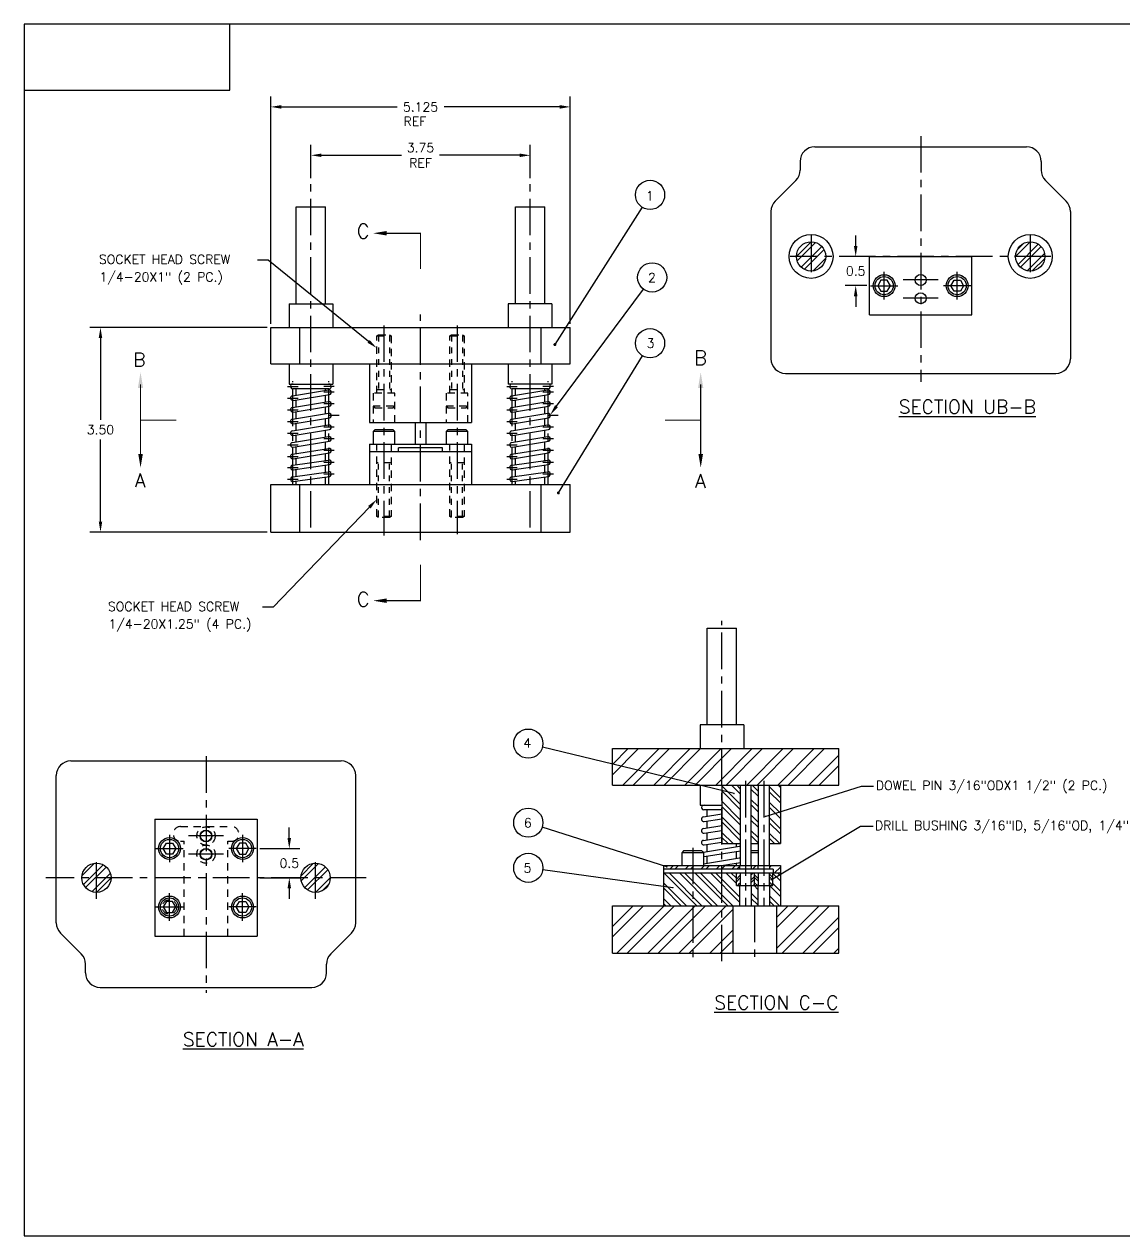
# Model space of a CAD drawing. Extents: x 0 to 31.6, y 0 to 20.7.
# Drawn here: x 0 to 18.82, y 0 to 20.73 of the extents above; entities that cross this region are included whole.
import ezdxf
from ezdxf.enums import TextEntityAlignment as Align

# ---------------------------------------------------------------- set-up
doc = ezdxf.new("R2010")
doc.units = 0
doc.header["$LTSCALE"] = 0.5
doc.header["$MEASUREMENT"] = 0
for name, pattern in [('AMTHD', [0.125, 0.0625, -0.0625]), ('CENTER', [2, 1.25, -0.25, 0.25, -0.25]), ('HIDDEN', [0.375, 0.25, -0.125])]:
    doc.linetypes.add(name, pattern=pattern)
doc.layers.get('0').update_dxf_attribs({"linetype": 'CONTINUOUS'})
doc.layers.get('DEFPOINTS').update_dxf_attribs({"linetype": 'CONTINUOUS'})
for name, color, linetype in [('BLOCK', 7, 'CONTINUOUS'), ('CL', 1, 'CENTER'), ('D', 3, 'CONTINUOUS'), ('DIM', 6, 'CONTINUOUS'), ('HI', 2, 'HIDDEN'), ('OL', 7, 'CONTINUOUS'), ('TX', 2, 'CONTINUOUS')]:
    doc.layers.add(name, color=color, linetype=linetype)
doc.styles.add('ROMANS', font='romans', dxfattribs={"height": 0.156})
doc.styles.get("Standard").update_dxf_attribs({"font": 'SIMPLEX.SHX', "height": 0.156})
doc.styles.add('TITLE', font='SIMPLEX.SHX', dxfattribs={"height": 0.1875})
doc.dimstyles.get("Standard").update_dxf_attribs({"dimtxt": 0.18, "dimasz": 0.18, "dimexe": 0.18, "dimexo": 0.0625, "dimgap": 0.09, "dimtad": 0, "dimtih": 1, "dimtoh": 1, "dimdec": 4, "dimzin": 0, "dimdsep": 46, "dimtxsty": 'Standard', "dimcen": 0.09, "dimadec": 0, "dimazin": 0, "dimtfac": 1, "dimtdec": 4, "dimtofl": 0, "dimtmove": 0, "dimatfit": 3, "dimfxl": 1, "dimtolj": 1, "dimtzin": 0, "dimarcsym": 0})

# ---------------------------------------------------------------- blocks, each defined once
blk = doc.blocks.new('SEC')
at = {"layer": 'OL', "const_width": 0.02}
blk.add_lwpolyline([(0, 0.733), (0, 0), (-0.614, 0)], dxfattribs=at)
at = {"layer": 'OL'}
blk.add_solid([(-0.039, 0.577), (0.039, 0.577), (0, 0.811)], dxfattribs=at)
blk = doc.blocks.new('VIEW')
at = {"layer": 'OL', "const_width": 0.0187}
blk.add_lwpolyline([(1.08, 0.674), (1.08, 0.061)], dxfattribs=at)
at = {"layer": 'OL'}
blk.add_solid([(1.125, 0.122), (1.035, 0.122), (1.08, -0.148)], dxfattribs=at)
blk = doc.blocks.new('*X2')
at = {"color": 0}
for p, q in [((7.018, 7.018), (7.231, 7.231)), ((7.021, 6.933), (7.317, 7.229)), ((7.081, 6.816), (7.434, 7.169)), ((7.128, 6.775), (7.475, 7.121)), ((7.264, 6.734), (7.516, 6.985)), ((7.38, 6.762), (7.488, 6.869))]:
    blk.add_line(p, q, dxfattribs=at)
blk = doc.blocks.new('*X1')
at = {"color": 0}
for p, q in [((3.393, 7.017), (3.608, 7.232)), ((3.42, 6.867), (3.758, 7.205)), ((3.456, 6.815), (3.809, 7.168)), ((3.564, 6.746), (3.879, 7.061)), ((3.64, 6.734), (3.891, 6.984))]:
    blk.add_line(p, q, dxfattribs=at)
blk = doc.blocks.new('*D22')
at = {"color": 0, "linetype": 'ByBlock', "transparency": 16777216}
for p, q in [((4.219, 15.602), (4.219, 19.492)), ((9.344, 15.602), (9.344, 19.492)), ((4.399, 19.312), (6.38, 19.312)), ((9.164, 19.312), (7.184, 19.312))]:
    blk.add_line(p, q, dxfattribs=at)
for points in [[(4.399, 19.342), (4.399, 19.282), (4.219, 19.312)], [(9.164, 19.342), (9.164, 19.282), (9.344, 19.312)]]:
    blk.add_solid(points, dxfattribs=at)
at = {"layer": 'DEFPOINTS', "color": 0, "linetype": 'ByBlock', "transparency": 16777216}
for p in [(4.219, 19.312), (4.219, 15.539), (9.344, 15.539)]:
    blk.add_point(p, dxfattribs=at)
at = {"color": 0, "linetype": 'ByBlock', "transparency": 16777216, "style": 'ROMANS'}
blk.add_text('5.125', height=0.156, dxfattribs=at).set_placement((6.782, 19.312), align=Align.MIDDLE_CENTER)
blk = doc.blocks.new('*X4')
at = {"color": 0}
for p, q in [((21.638, 7.85), (21.996, 8.208)), ((21.638, 7.673), (22.173, 8.208)), ((21.638, 8.203), (21.643, 8.208)), ((21.714, 7.395), (22.526, 8.208)), ((21.891, 7.395), (22.703, 8.208)), ((22.244, 7.395), (23.057, 8.208)), ((22.421, 7.395), (23.234, 8.208)), ((22.775, 7.395), (23.587, 8.208)), ((22.951, 7.395), (23.697, 8.141)), ((23.305, 7.395), (23.697, 7.787)), ((23.482, 7.395), (23.697, 7.611))]:
    blk.add_line(p, q, dxfattribs=at)
blk = doc.blocks.new('*X5')
at = {"color": 0}
for p, q in [((24.447, 7.477), (25.178, 8.208)), ((24.447, 8.007), (24.648, 8.208)), ((24.447, 7.83), (24.825, 8.208)), ((24.542, 7.395), (25.355, 8.208)), ((24.896, 7.395), (25.513, 8.012)), ((25.073, 7.395), (25.513, 7.836)), ((25.426, 7.395), (25.513, 7.482))]:
    blk.add_line(p, q, dxfattribs=at)
blk = doc.blocks.new('*X6')
at = {"color": 0}
for p, q in [((21.638, 12.623), (21.911, 12.895)), ((21.638, 12.446), (22.087, 12.895)), ((21.816, 12.27), (22.441, 12.895)), ((21.993, 12.27), (22.618, 12.895)), ((22.346, 12.27), (22.971, 12.895)), ((22.523, 12.27), (23.148, 12.895)), ((22.877, 12.27), (23.502, 12.895)), ((23.053, 12.27), (23.678, 12.895)), ((23.407, 12.27), (24.032, 12.895)), ((23.584, 12.27), (24.209, 12.895)), ((23.937, 12.27), (24.562, 12.895)), ((24.114, 12.27), (24.739, 12.895)), ((24.468, 12.27), (25.093, 12.895)), ((24.644, 12.27), (25.269, 12.895)), ((24.998, 12.27), (25.513, 12.785)), ((25.175, 12.27), (25.513, 12.608))]:
    blk.add_line(p, q, dxfattribs=at)
blk = doc.blocks.new('*X7')
at = {"color": 0}
for p, q in [((26.322, 11.95), (26.013, 12.259)), ((26.322, 12.126), (26.179, 12.27)), ((26.322, 12.215), (26.267, 12.27)), ((26.322, 11.861), (26.013, 12.171)), ((26.322, 11.684), (26.013, 11.994)), ((26.322, 11.596), (26.013, 11.905)), ((26.322, 11.419), (26.013, 11.729)), ((26.322, 11.331), (26.013, 11.64)), ((26.207, 11.27), (26.013, 11.463)), ((26.118, 11.27), (26.013, 11.375))]:
    blk.add_line(p, q, dxfattribs=at)
blk = doc.blocks.new('*X8')
at = {"color": 0}
for p, q in [((26.634, 12.168), (26.532, 12.27)), ((26.634, 12.08), (26.51, 12.204)), ((26.634, 11.903), (26.51, 12.027)), ((26.634, 11.814), (26.51, 11.939)), ((26.634, 11.638), (26.51, 11.762)), ((26.634, 11.549), (26.51, 11.674)), ((26.634, 11.372), (26.51, 11.497)), ((26.634, 11.284), (26.51, 11.409))]:
    blk.add_line(p, q, dxfattribs=at)
blk = doc.blocks.new('*X9')
at = {"color": 0}
for p, q in [((27.013, 12.054), (26.822, 12.246)), ((27.013, 12.231), (26.974, 12.27)), ((27.013, 11.966), (26.822, 12.157)), ((27.013, 11.789), (26.822, 11.981)), ((27.013, 11.701), (26.822, 11.892)), ((27.013, 11.524), (26.822, 11.715)), ((27.013, 11.436), (26.822, 11.627)), ((27.002, 11.27), (26.822, 11.45)), ((26.914, 11.27), (26.822, 11.362))]:
    blk.add_line(p, q, dxfattribs=at)
blk = doc.blocks.new('*X10')
at = {"color": 0}
for p, q in [((22.621, 8.833), (22.684, 8.895)), ((22.71, 8.833), (22.772, 8.895)), ((22.886, 8.833), (22.949, 8.895)), ((22.975, 8.833), (23.037, 8.895)), ((23.151, 8.833), (23.214, 8.895)), ((23.24, 8.833), (23.302, 8.895)), ((23.417, 8.833), (23.479, 8.895)), ((23.505, 8.833), (23.568, 8.895)), ((23.682, 8.833), (23.744, 8.895)), ((23.77, 8.833), (23.816, 8.879))]:
    blk.add_line(p, q, dxfattribs=at)
blk = doc.blocks.new('*X11')
at = {"color": 0}
blk.add_line((24.035, 8.833), (24.098, 8.895), dxfattribs=at)
blk = doc.blocks.new('*X12')
at = {"color": 0}
for p, q in [((24.328, 8.86), (24.363, 8.895)), ((24.415, 8.77), (24.513, 8.868)), ((24.503, 8.77), (24.513, 8.78))]:
    blk.add_line(p, q, dxfattribs=at)
blk = doc.blocks.new('*X13')
at = {"color": 0}
for p, q in [((23.082, 8.208), (22.519, 8.77)), ((23.17, 8.208), (22.608, 8.77)), ((23.347, 8.208), (22.785, 8.77)), ((23.435, 8.208), (22.873, 8.77)), ((23.612, 8.208), (23.05, 8.77)), ((23.701, 8.208), (23.138, 8.77)), ((23.816, 8.269), (23.315, 8.77)), ((23.816, 8.357), (23.403, 8.77)), ((23.76, 8.59), (23.58, 8.77)), ((23.76, 8.678), (23.668, 8.77)), ((22.905, 8.208), (22.513, 8.6)), ((22.817, 8.208), (22.513, 8.511)), ((23.816, 8.534), (23.799, 8.551)), ((22.64, 8.208), (22.513, 8.334)), ((22.552, 8.208), (22.513, 8.246))]:
    blk.add_line(p, q, dxfattribs=at)
blk = doc.blocks.new('*X14')
at = {"color": 0}
for p, q in [((24.128, 8.487), (24.064, 8.551)), ((24.128, 8.31), (24.016, 8.422)), ((24.128, 8.222), (24.016, 8.334))]:
    blk.add_line(p, q, dxfattribs=at)
blk = doc.blocks.new('*X15')
at = {"color": 0}
for p, q in [((24.513, 8.632), (24.384, 8.761)), ((24.513, 8.721), (24.464, 8.77)), ((24.513, 8.367), (24.329, 8.551)), ((24.513, 8.456), (24.384, 8.585)), ((24.496, 8.208), (24.328, 8.375)), ((24.408, 8.208), (24.328, 8.287))]:
    blk.add_line(p, q, dxfattribs=at)
blk = doc.blocks.new('*X16')
at = {"color": 0}
for p, q in [((23.76, 8.999), (23.781, 9.02)), ((23.76, 8.911), (23.822, 8.973)), ((23.76, 8.867), (23.822, 8.929)), ((23.783, 8.801), (23.822, 8.841))]:
    blk.add_line(p, q, dxfattribs=at)
blk = doc.blocks.new('*X17')
at = {"color": 0}
for p, q in [((24.01, 8.984), (24.046, 9.02)), ((24.01, 8.895), (24.072, 8.958)), ((24.01, 8.851), (24.072, 8.914)), ((24.048, 8.801), (24.072, 8.825))]:
    blk.add_line(p, q, dxfattribs=at)
blk = doc.blocks.new('*X18')
at = {"color": 0}
for p, q in [((24.134, 8.923), (24.072, 8.985)), ((24.134, 8.879), (24.072, 8.941)), ((24.134, 9.011), (24.126, 9.02)), ((24.123, 8.801), (24.072, 8.852)), ((24.079, 8.801), (24.072, 8.808))]:
    blk.add_line(p, q, dxfattribs=at)
blk = doc.blocks.new('*X19')
at = {"color": 0}
for p, q in [((24.384, 8.938), (24.322, 9.001)), ((24.384, 8.894), (24.322, 8.956)), ((24.384, 8.806), (24.322, 8.868)), ((24.344, 8.801), (24.322, 8.824))]:
    blk.add_line(p, q, dxfattribs=at)
blk = doc.blocks.new('*D24')
at = {"color": 0, "linetype": 'ByBlock', "transparency": 16777216}
for p, q in [((4.157, 15.539), (1.125, 15.539)), ((1.305, 15.359), (1.305, 13.957)), ((1.305, 12.219), (1.305, 13.621)), ((4.157, 12.039), (1.125, 12.039))]:
    blk.add_line(p, q, dxfattribs=at)
for points in [[(1.275, 15.359), (1.335, 15.359), (1.305, 15.539)], [(1.275, 12.219), (1.335, 12.219), (1.305, 12.039)]]:
    blk.add_solid(points, dxfattribs=at)
at = {"layer": 'DEFPOINTS', "color": 0, "linetype": 'ByBlock', "transparency": 16777216}
for p in [(4.219, 15.539), (1.305, 12.039), (4.219, 12.039)]:
    blk.add_point(p, dxfattribs=at)
at = {"color": 0, "linetype": 'ByBlock', "transparency": 16777216, "insert": (1.305, 13.789), "char_height": 0.156, "attachment_point": 5, "style": 'ROMANS'}
blk.add_mtext('\\A1;3.50', dxfattribs=at)
blk = doc.blocks.new('*D25')
at = {"color": 0, "linetype": 'ByBlock', "transparency": 16777216}
for p, q in [((4.907, 18.093), (4.907, 18.664)), ((8.657, 18.093), (8.657, 18.664)), ((5.087, 18.484), (6.454, 18.484)), ((8.477, 18.484), (7.109, 18.484))]:
    blk.add_line(p, q, dxfattribs=at)
for points in [[(5.087, 18.514), (5.087, 18.454), (4.907, 18.484)], [(8.477, 18.514), (8.477, 18.454), (8.657, 18.484)]]:
    blk.add_solid(points, dxfattribs=at)
at = {"layer": 'DEFPOINTS', "color": 0, "linetype": 'ByBlock', "transparency": 16777216}
for p in [(8.657, 18.484), (4.907, 18.031), (8.657, 18.031)]:
    blk.add_point(p, dxfattribs=at)
at = {"color": 0, "linetype": 'ByBlock', "transparency": 16777216, "insert": (6.782, 18.484), "char_height": 0.156, "attachment_point": 5, "style": 'ROMANS'}
blk.add_mtext('\\A1;3.75\\PREF', dxfattribs=at)
blk = doc.blocks.new('*D26')
at = {"color": 0, "linetype": 'ByBlock', "transparency": 16777216}
for p, q in [((14.229, 16.934), (14.229, 17.114)), ((14.403, 16.754), (14.049, 16.754)), ((14.419, 16.254), (14.049, 16.254)), ((14.229, 16.074), (14.229, 15.894))]:
    blk.add_line(p, q, dxfattribs=at)
for points in [[(14.199, 16.934), (14.259, 16.934), (14.229, 16.754)], [(14.199, 16.074), (14.259, 16.074), (14.229, 16.254)]]:
    blk.add_solid(points, dxfattribs=at)
at = {"layer": 'DEFPOINTS', "color": 0, "linetype": 'ByBlock', "transparency": 16777216}
for p in [(14.229, 16.754), (14.466, 16.754), (14.482, 16.254)]:
    blk.add_point(p, dxfattribs=at)
at = {"color": 0, "linetype": 'ByBlock', "transparency": 16777216, "insert": (14.229, 16.504), "char_height": 0.156, "attachment_point": 5, "style": 'ROMANS'}
blk.add_mtext('\\A1;0.5', dxfattribs=at)
blk = doc.blocks.new('*D29')
at = {"color": 0, "linetype": 'ByBlock', "transparency": 16777216}
for p, q in [((4.536, 6.804), (4.536, 6.984)), ((4.033, 6.624), (4.716, 6.624)), ((4.033, 6.124), (4.716, 6.124)), ((4.536, 5.944), (4.536, 5.764))]:
    blk.add_line(p, q, dxfattribs=at)
for points in [[(4.506, 6.804), (4.566, 6.804), (4.536, 6.624)], [(4.506, 5.944), (4.566, 5.944), (4.536, 6.124)]]:
    blk.add_solid(points, dxfattribs=at)
at = {"layer": 'DEFPOINTS', "color": 0, "linetype": 'ByBlock', "transparency": 16777216}
for p in [(3.97, 6.624), (3.97, 6.124), (4.536, 6.124)]:
    blk.add_point(p, dxfattribs=at)
at = {"color": 0, "linetype": 'ByBlock', "transparency": 16777216, "insert": (4.536, 6.374), "char_height": 0.156, "attachment_point": 5, "style": 'ROMANS'}
blk.add_mtext('\\A1;0.5', dxfattribs=at)
blk = doc.blocks.new('DBL')
at = {"layer": 'BLOCK', "color": 7}
for p, q in [((31.579, 20.726), (0, 20.726)), ((0, 20.726), (0, 0)), ((0, 0), (31.579, 0))]:
    blk.add_line(p, q, dxfattribs=at)
at = {"layer": 'BLOCK', "color": 2}
for p, q in [((3.519, 19.601), (3.519, 20.726)), ((0, 19.601), (3.519, 19.601))]:
    blk.add_line(p, q, dxfattribs=at)
at = {"layer": 'BLOCK'}
for tag, p in [('REV(BLK)', (25.86, 20.167)), ('ECO', (26.36, 20.167))]:
    blk.add_attdef(tag, text='', height=0.125, dxfattribs=at).set_placement(p, align=Align.MIDDLE)
for tag, p, height in [('REVDESC.', (26.724, 20.107), 0.125), ('SCALE', (28.506, 0.112), 0.125), ('SHEET', (30.915, 0.138), 0.1), ('OF', (31.318, 0.138), 0.1)]:
    blk.add_attdef(tag, p, '', height=height, dxfattribs=at)
for tag, p in [('DRAWN', (23.216, 2.888)), ('DATE', (24.653, 2.874)), ('TITLE1', (29.594, 2.019)), ('TITLE2', (29.594, 1.8)), ('TITLE3', (29.594, 1.613)), ('TITLE4', (29.594, 1.394))]:
    blk.add_attdef(tag, text='', height=0.125, dxfattribs=at).set_placement(p, align=Align.CENTER)
at = {"layer": 'BLOCK', "style": 'TITLE'}
for tag, p in [('DRAWING#', (29.649, 0.511)), ('REV', (31.339, 0.502))]:
    blk.add_attdef(tag, text='', height=0.188, dxfattribs=at).set_placement(p, align=Align.CENTER)

msp = doc.modelspace()

# ---------------------------------------------------------------- linework, layer by layer
at = {"layer": 'CL'}
for p, q in [((15.34093, 18.81255), (15.34093, 14.60722)), ((4.90651, 12.11491), (4.90651, 18.03096)), ((8.65651, 12.11491), (8.65651, 18.03096)), ((13.46593, 17.11216), (13.46593, 16.395)), ((17.21593, 17.11216), (17.21593, 16.395)), ((17.56884, 16.75358), (13.10735, 16.75358)), ((14.71593, 16.0196), (14.71593, 16.48757)), ((15.96593, 16.0196), (15.96593, 16.48757)), ((14.48194, 16.25358), (14.94992, 16.25358)), ((15.63945, 16.35108), (15.04241, 16.35108)), ((16.19992, 16.25358), (15.73194, 16.25358)), ((15.63945, 16.03858), (15.04241, 16.03858)), ((6.78151, 11.90101), (6.78151, 15.76162)), ((6.15651, 15.57369), (6.15651, 11.97816)), ((7.40651, 15.57369), (7.40651, 12.00387)), ((4.50756, 14.53112), (4.68756, 14.53112)), ((4.59756, 12.85191), (4.59756, 14.62112)), ((5.30547, 14.53112), (5.12547, 14.53112)), ((5.21547, 12.85191), (5.21547, 14.62112)), ((8.25756, 14.53112), (8.43756, 14.53112)), ((8.34756, 12.85191), (8.34756, 14.62112)), ((9.05547, 14.53112), (8.87547, 14.53112)), ((8.96547, 12.85191), (8.96547, 14.62112)), ((4.50756, 14.33112), (4.68756, 14.33112)), ((5.30547, 14.43112), (5.12547, 14.43112)), ((8.25756, 14.33112), (8.43756, 14.33112)), ((9.05547, 14.43112), (8.87547, 14.43112)), ((4.50756, 14.13112), (4.68756, 14.13112)), ((5.30547, 14.23112), (5.12547, 14.23112)), ((8.25756, 14.13112), (8.43756, 14.13112)), ((9.05547, 14.23112), (8.87547, 14.23112)), ((4.50756, 13.93112), (4.68756, 13.93112)), ((5.38812, 14.03112), (5.20812, 14.03112)), ((8.25756, 13.93112), (8.43756, 13.93112)), ((9.13812, 14.03112), (8.95812, 14.03112)), ((4.50756, 13.73112), (4.68756, 13.73112)), ((5.30547, 13.83112), (5.12547, 13.83112)), ((8.25756, 13.73112), (8.43756, 13.73112)), ((9.05547, 13.83112), (8.87547, 13.83112)), ((4.50756, 13.53112), (4.68756, 13.53112)), ((5.30547, 13.63112), (5.12547, 13.63112)), ((8.25756, 13.53112), (8.43756, 13.53112)), ((9.05547, 13.63112), (8.87547, 13.63112)), ((4.50756, 13.33112), (4.68756, 13.33112)), ((5.30547, 13.43112), (5.12547, 13.43112)), ((8.25756, 13.33112), (8.43756, 13.33112)), ((9.05547, 13.43112), (8.87547, 13.43112)), ((4.50756, 13.14191), (4.68756, 13.14191)), ((5.30547, 13.23112), (5.12547, 13.23112)), ((8.25756, 13.14191), (8.43756, 13.14191)), ((9.05547, 13.23112), (8.87547, 13.23112)), ((4.50756, 12.94191), (4.68756, 12.94191)), ((5.30547, 13.03112), (5.12547, 13.03112)), ((8.25756, 12.94191), (8.43756, 12.94191)), ((9.05547, 13.03112), (8.87547, 13.03112)), ((11.9399, 4.69522), (11.9399, 10.52156)), ((3.11112, 8.2023), (3.11112, 4.15584)), ((12.3429, 7.78028), (12.3429, 5.64613)), ((12.6549, 7.78028), (12.6549, 5.64613)), ((2.48612, 6.8584), (2.48612, 6.39043)), ((3.73612, 6.8584), (3.73612, 6.39043)), ((3.40964, 6.83942), (2.81261, 6.83942)), ((11.4399, 6.63872), (11.4399, 4.76135)), ((1.23612, 5.76584), (1.23612, 6.483)), ((2.25214, 6.62442), (2.72011, 6.62442)), ((3.40964, 6.52742), (2.81261, 6.52742)), ((3.97011, 6.62442), (3.50214, 6.62442)), ((4.98612, 5.76584), (4.98612, 6.483)), ((5.85363, 6.12442), (0.36862, 6.12442)), ((2.48612, 5.39043), (2.48612, 5.8584)), ((3.73612, 5.39043), (3.73612, 5.8584)), ((2.25214, 5.62442), (2.72011, 5.62442)), ((3.97011, 5.62442), (3.50214, 5.62442)), ((12.4989, 5.64613), (12.4989, 4.74475))]:
    msp.add_line(p, q, dxfattribs=at)
at = {"layer": 'HI'}
for p, q in [((6.03206, 15.39672), (6.06271, 15.41441)), ((6.03206, 14.41441), (6.03206, 15.39672)), ((6.03206, 15.39672), (6.28096, 15.39672)), ((6.06271, 15.41441), (6.25031, 15.41441)), ((6.25031, 15.41441), (6.28096, 15.39672)), ((6.28096, 15.39672), (6.28096, 14.41441)), ((7.28206, 15.39672), (7.31271, 15.41441)), ((7.28206, 14.41441), (7.28206, 15.39672)), ((7.28206, 15.39672), (7.53096, 15.39672)), ((7.31271, 15.41441), (7.50031, 15.41441)), ((7.50031, 15.41441), (7.53096, 15.39672)), ((7.53096, 15.39672), (7.53096, 14.41441)), ((5.96901, 14.41441), (5.96901, 13.91441)), ((6.34401, 14.41441), (5.96901, 14.41441)), ((6.03206, 14.47911), (6.28096, 14.47911)), ((6.34401, 13.91441), (6.34401, 14.41441)), ((7.21901, 14.41441), (7.21901, 13.91441)), ((7.59401, 14.41441), (7.21901, 14.41441)), ((7.28206, 14.47911), (7.53096, 14.47911)), ((7.59401, 13.91441), (7.59401, 14.41441)), ((5.96901, 14.19566), (6.00026, 14.16441)), ((5.96901, 14.19566), (6.34401, 14.19566)), ((6.00026, 14.16441), (6.31276, 14.16441)), ((6.31276, 14.16441), (6.34401, 14.19566)), ((7.21901, 14.19566), (7.59401, 14.19566)), ((7.21901, 14.19566), (7.25026, 14.16441)), ((7.25026, 14.16441), (7.56276, 14.16441)), ((7.56276, 14.16441), (7.59401, 14.19566)), ((6.03206, 12.30711), (6.03206, 13.53941)), ((6.28096, 13.53941), (6.28096, 12.30711)), ((7.28206, 12.30711), (7.28206, 13.53941)), ((7.53096, 13.53941), (7.53096, 12.30711)), ((6.28096, 13.22471), (6.03206, 13.22471)), ((7.53096, 13.22471), (7.28206, 13.22471)), ((6.06271, 12.28941), (6.03206, 12.30711)), ((6.28096, 12.30711), (6.03206, 12.30711)), ((6.25031, 12.28941), (6.06271, 12.28941)), ((6.28096, 12.30711), (6.25031, 12.28941)), ((7.53096, 12.30711), (7.28206, 12.30711)), ((7.31271, 12.28941), (7.28206, 12.30711)), ((7.50031, 12.28941), (7.31271, 12.28941)), ((7.53096, 12.30711), (7.50031, 12.28941)), ((2.67362, 6.99942), (3.54862, 6.99942)), ((2.67362, 6.74942), (2.73612, 6.74942)), ((2.73612, 5.12442), (2.73612, 6.74942)), ((3.48612, 5.12442), (3.48612, 6.74942)), ((3.48612, 6.74942), (3.54862, 6.74942))]:
    msp.add_line(p, q, dxfattribs=at)
at = {"layer": 'HI', "linetype": 'AMTHD'}
for p, q in [((6.06271, 15.39672), (6.06271, 14.47911)), ((6.25031, 15.39672), (6.25031, 14.47911)), ((7.31271, 15.39672), (7.31271, 14.47911)), ((7.50031, 15.39672), (7.50031, 14.47911)), ((6.06271, 12.30711), (6.06271, 13.22471)), ((6.25031, 12.30711), (6.25031, 13.22471)), ((7.31271, 12.30711), (7.31271, 13.22471)), ((7.50031, 12.30711), (7.50031, 13.22471))]:
    msp.add_line(p, q, dxfattribs=at)
at = {"layer": 'HI'}
for centre, radius in [((3.11112, 6.83942), 0.15625), ((3.11112, 6.52742), 0.15625), ((2.48612, 5.62442), 0.125)]:
    msp.add_circle(centre, radius, dxfattribs=at)
for centre, start, end in [((2.67362, 6.87442), 90, 270), ((3.54862, 6.87442), 270, 90)]:
    msp.add_arc(centre, 0.125, start, end, dxfattribs=at)
at = {"layer": 'OL'}
for p, q in [((13.52843, 18.62858), (17.15343, 18.62858)), ((13.27843, 18.37858), (13.27843, 18.23214)), ((17.40343, 18.37858), (17.40343, 18.23214)), ((12.85165, 17.70181), (13.20521, 18.05536)), ((17.83021, 17.70181), (17.47665, 18.05536)), ((4.65651, 17.60191), (5.15651, 17.60191)), ((4.65651, 15.94561), (4.65651, 17.60191)), ((5.15651, 15.94561), (5.15651, 17.60191)), ((8.40651, 17.60191), (8.90651, 17.60191)), ((8.40651, 15.94561), (8.40651, 17.60191)), ((8.90651, 15.94561), (8.90651, 17.60191)), ((12.77843, 17.52503), (12.77843, 15.00358)), ((17.90343, 17.52503), (17.90343, 15.00358)), ((14.46593, 15.75358), (14.46593, 16.75358)), ((14.46593, 16.75358), (16.21593, 16.75358)), ((16.21593, 15.75358), (16.21593, 16.75358)), ((14.6618, 16.34733), (14.60768, 16.25358)), ((14.60768, 16.25358), (14.6618, 16.15983)), ((14.77006, 16.34733), (14.6618, 16.34733)), ((14.82418, 16.25358), (14.77006, 16.34733)), ((14.77006, 16.15983), (14.82418, 16.25358)), ((15.85768, 16.25358), (15.9118, 16.34733)), ((15.9118, 16.15983), (15.85768, 16.25358)), ((15.9118, 16.34733), (16.02006, 16.34733)), ((16.02006, 16.34733), (16.07418, 16.25358)), ((16.07418, 16.25358), (16.02006, 16.15983)), ((14.6618, 16.15983), (14.77006, 16.15983)), ((16.02006, 16.15983), (15.9118, 16.15983)), ((4.53151, 15.94561), (5.28151, 15.94561)), ((4.53151, 15.94561), (4.53151, 15.53941)), ((5.28151, 15.94561), (5.28151, 15.53941)), ((9.03151, 15.94561), (8.28151, 15.94561)), ((8.28151, 15.94561), (8.28151, 15.53941)), ((9.03151, 15.94561), (9.03151, 15.53941)), ((14.46593, 15.75358), (16.21593, 15.75358)), ((4.21901, 15.53941), (9.34401, 15.53941)), ((4.21901, 14.91441), (4.21901, 15.53941)), ((4.71901, 14.91441), (4.71901, 15.53941)), ((8.84401, 14.91441), (8.84401, 15.53941)), ((9.34401, 14.91441), (9.34401, 15.53941)), ((4.21901, 14.91441), (9.34401, 14.91441)), ((4.53151, 14.91441), (4.53151, 14.57061)), ((5.28151, 14.91441), (5.28151, 14.57061)), ((5.90651, 14.91441), (5.90651, 13.91441)), ((7.65651, 14.91441), (7.65651, 13.91441)), ((8.28151, 14.91441), (8.28151, 14.57061)), ((9.03151, 14.91441), (9.03151, 14.57061)), ((13.02843, 14.75358), (17.65343, 14.75358)), ((4.53151, 14.57061), (5.28151, 14.57061)), ((9.03151, 14.57061), (8.28151, 14.57061)), ((4.59117, 14.37061), (5.20908, 14.47061)), ((5.21547, 14.49112), (4.59756, 14.49112)), ((4.60395, 14.29163), (5.22186, 14.39163)), ((4.65651, 14.38118), (4.65651, 14.49112)), ((5.15651, 14.4621), (5.15651, 14.49112)), ((5.15651, 14.2621), (5.15651, 14.38106)), ((8.34117, 14.37061), (8.95908, 14.47061)), ((8.96547, 14.49112), (8.34756, 14.49112)), ((8.35395, 14.29163), (8.97186, 14.39163)), ((8.40651, 14.38118), (8.40651, 14.49112)), ((8.90651, 14.4621), (8.90651, 14.49112)), ((8.90651, 14.2621), (8.90651, 14.38106)), ((4.59117, 14.17061), (5.20908, 14.27061)), ((4.60395, 14.09163), (5.22186, 14.19163)), ((4.65651, 14.18118), (4.65651, 14.30014)), ((4.65651, 13.98118), (4.65651, 14.10014)), ((5.15651, 14.0621), (5.15651, 14.18106)), ((8.34117, 14.17061), (8.95908, 14.27061)), ((8.35395, 14.09163), (8.97186, 14.19163)), ((8.40651, 14.18118), (8.40651, 14.30014)), ((8.40651, 13.98118), (8.40651, 14.10014)), ((8.90651, 14.0621), (8.90651, 14.18106)), ((4.59117, 13.97061), (5.20908, 14.07061)), ((4.60395, 13.89163), (5.22186, 13.99163)), ((4.65651, 13.78118), (4.65651, 13.90014)), ((5.15651, 13.8621), (5.15651, 13.98106)), ((5.90651, 13.91441), (7.65651, 13.91441)), ((6.68781, 13.91441), (6.68781, 13.53941)), ((6.87521, 13.91441), (6.87521, 13.53941)), ((8.34117, 13.97061), (8.95908, 14.07061)), ((8.35395, 13.89163), (8.97186, 13.99163)), ((8.40651, 13.78118), (8.40651, 13.90014)), ((8.90651, 13.8621), (8.90651, 13.98106)), ((4.59117, 13.77061), (5.20908, 13.87061)), ((4.60395, 13.69163), (5.22186, 13.79163)), ((4.65651, 13.58118), (4.65651, 13.70014)), ((5.15651, 13.6621), (5.15651, 13.78106)), ((6.00026, 13.78941), (5.96901, 13.75816)), ((5.96901, 13.75816), (5.96901, 13.53941)), ((6.34401, 13.75816), (5.96901, 13.75816)), ((6.31276, 13.78941), (6.00026, 13.78941)), ((6.34401, 13.75816), (6.31276, 13.78941)), ((6.34401, 13.53941), (6.34401, 13.75816)), ((7.25026, 13.78941), (7.21901, 13.75816)), ((7.21901, 13.75816), (7.21901, 13.53941)), ((7.59401, 13.75816), (7.21901, 13.75816)), ((7.56276, 13.78941), (7.25026, 13.78941)), ((7.59401, 13.75816), (7.56276, 13.78941)), ((7.59401, 13.53941), (7.59401, 13.75816)), ((8.34117, 13.77061), (8.95908, 13.87061)), ((8.35395, 13.69163), (8.97186, 13.79163)), ((8.40651, 13.58118), (8.40651, 13.70014)), ((8.90651, 13.6621), (8.90651, 13.78106)), ((4.59117, 13.57061), (5.20908, 13.67061)), ((4.60395, 13.49163), (5.22186, 13.59163)), ((4.65651, 13.38118), (4.65651, 13.50014)), ((5.15651, 13.4621), (5.15651, 13.58106)), ((5.90651, 13.53941), (7.65651, 13.53941)), ((5.90651, 13.53941), (5.90651, 12.85191)), ((7.15651, 13.47691), (6.40651, 13.47691)), ((6.40651, 13.41441), (6.40651, 13.47691)), ((7.15651, 13.41441), (7.15651, 13.47691)), ((7.65651, 13.53941), (7.65651, 12.85191)), ((8.34117, 13.57061), (8.95908, 13.67061)), ((8.35395, 13.49163), (8.97186, 13.59163)), ((8.40651, 13.38118), (8.40651, 13.50014)), ((8.90651, 13.4621), (8.90651, 13.58106)), ((4.59117, 13.37061), (5.20908, 13.47061)), ((4.59756, 13.18191), (5.20908, 13.27061)), ((4.60395, 13.29163), (5.22186, 13.39163)), ((4.65651, 13.19046), (4.65651, 13.30014)), ((5.15651, 13.2621), (5.15651, 13.38106)), ((5.90651, 13.41441), (7.65651, 13.41441)), ((8.34117, 13.37061), (8.95908, 13.47061)), ((8.34756, 13.18191), (8.95908, 13.27061)), ((8.35395, 13.29163), (8.97186, 13.39163)), ((8.40651, 13.19046), (8.40651, 13.30014)), ((8.90651, 13.2621), (8.90651, 13.38106)), ((4.59756, 13.10191), (5.22186, 13.19163)), ((4.59756, 12.98191), (5.20908, 13.07061)), ((4.65651, 12.99046), (4.65651, 13.11039)), ((5.15651, 13.06298), (5.15651, 13.18106)), ((8.34756, 13.10191), (8.97186, 13.19163)), ((8.34756, 12.98191), (8.95908, 13.07061)), ((8.40651, 12.99046), (8.40651, 13.11039)), ((8.90651, 13.06298), (8.90651, 13.18106)), ((4.21901, 12.85191), (9.34401, 12.85191)), ((4.21901, 12.03941), (4.21901, 12.85191)), ((4.59756, 12.90191), (5.22186, 12.99163)), ((4.65651, 12.85191), (4.65651, 12.91039)), ((4.71901, 12.03941), (4.71901, 12.85191)), ((5.15651, 12.85191), (5.15651, 12.98224)), ((8.34756, 12.90191), (8.97186, 12.99163)), ((8.40651, 12.85191), (8.40651, 12.91039)), ((8.84401, 12.03941), (8.84401, 12.85191)), ((8.90651, 12.85191), (8.90651, 12.98224)), ((9.34401, 12.03941), (9.34401, 12.85191)), ((4.21901, 12.03941), (9.34401, 12.03941)), ((11.6899, 8.73983), (11.6899, 10.39613)), ((11.6899, 10.39613), (12.1899, 10.39613)), ((12.1899, 8.73983), (12.1899, 10.39613)), ((12.3149, 8.73983), (11.5649, 8.73983)), ((11.5649, 8.73983), (11.5649, 8.33363)), ((12.3149, 8.73983), (12.3149, 8.33363)), ((10.0649, 8.33363), (13.9399, 8.33363)), ((10.0649, 7.70863), (10.0649, 8.33363)), ((13.9399, 7.70863), (13.9399, 8.33363)), ((0.79862, 8.12442), (5.42362, 8.12442)), ((0.54862, 5.35297), (0.54862, 7.87442)), ((5.67362, 5.35297), (5.67362, 7.87442)), ((10.0649, 7.70863), (13.9399, 7.70863)), ((11.5649, 7.70863), (11.5649, 7.36483)), ((11.9399, 7.70863), (11.9399, 6.70863)), ((12.2492, 7.70863), (12.2492, 6.33363)), ((12.4366, 7.70863), (12.4366, 6.33363)), ((12.5612, 7.70863), (12.5612, 6.33363)), ((12.7486, 7.70863), (12.7486, 6.33363)), ((12.9399, 7.70863), (12.9399, 6.70863)), ((11.5649, 7.36483), (11.9399, 7.36483)), ((11.9399, 7.28533), (11.63094, 7.28533)), ((11.6899, 7.1754), (11.6899, 7.28533)), ((2.23612, 7.12442), (2.23612, 5.12442)), ((2.23612, 7.12442), (3.98612, 7.12442)), ((3.98612, 7.12442), (3.98612, 5.12442)), ((11.62455, 7.16482), (11.9399, 7.21585)), ((11.63733, 7.08585), (11.9399, 7.13481)), ((11.6899, 6.9754), (11.6899, 7.09435)), ((11.62455, 6.96482), (11.9399, 7.01585)), ((11.63733, 6.88585), (11.9399, 6.93481)), ((11.6899, 6.7754), (11.6899, 6.89435)), ((2.37787, 6.62442), (2.432, 6.71817)), ((2.432, 6.71817), (2.54025, 6.71817)), ((2.54025, 6.71817), (2.59438, 6.62442)), ((3.682, 6.71817), (3.62787, 6.62442)), ((3.79025, 6.71817), (3.682, 6.71817)), ((3.84438, 6.62442), (3.79025, 6.71817)), ((11.62455, 6.76482), (11.9399, 6.81585)), ((11.62455, 6.56482), (12.24246, 6.66482)), ((11.63733, 6.68585), (11.9399, 6.73481)), ((11.6899, 6.5754), (11.6899, 6.69435)), ((11.9399, 6.70863), (12.2492, 6.70863)), ((12.1899, 6.65631), (12.1899, 6.70863)), ((12.4366, 6.70863), (12.5612, 6.70863)), ((12.7486, 6.70863), (12.9399, 6.70863)), ((2.432, 6.53067), (2.37787, 6.62442)), ((2.54025, 6.53067), (2.432, 6.53067)), ((2.59438, 6.62442), (2.54025, 6.53067)), ((3.62787, 6.62442), (3.682, 6.53067)), ((3.682, 6.53067), (3.79025, 6.53067)), ((3.79025, 6.53067), (3.84438, 6.62442)), ((11.28365, 6.58363), (11.2524, 6.55238)), ((11.2524, 6.55238), (11.2524, 6.33363)), ((11.6274, 6.55238), (11.2524, 6.55238)), ((11.59615, 6.58363), (11.28365, 6.58363)), ((11.6274, 6.55238), (11.59615, 6.58363)), ((11.62455, 6.36482), (12.24246, 6.46482)), ((11.6274, 6.33363), (11.6274, 6.55238)), ((11.63733, 6.48585), (12.25524, 6.58585)), ((11.6899, 6.3754), (11.6899, 6.49435)), ((12.1899, 6.45631), (12.1899, 6.57527)), ((12.5612, 6.58363), (12.4366, 6.58363)), ((12.5612, 6.55238), (12.4366, 6.55238)), ((10.9399, 6.33363), (12.9399, 6.33363)), ((10.9399, 6.33363), (10.9399, 5.64613)), ((12.8149, 6.27113), (10.9399, 6.27113)), ((11.2524, 6.33363), (11.6274, 6.33363)), ((11.93256, 6.33363), (12.25524, 6.38585)), ((12.1899, 6.33363), (12.1899, 6.37527)), ((12.2429, 6.33363), (12.2429, 6.27113)), ((12.4429, 6.33363), (12.4429, 6.27113)), ((12.5549, 6.33363), (12.5549, 6.27113)), ((12.7549, 6.33363), (12.7549, 6.27113)), ((12.8149, 6.27113), (12.8149, 6.20863)), ((12.9399, 6.33363), (12.9399, 5.64613)), ((10.9399, 6.20863), (12.9399, 6.20863)), ((12.1869, 5.98983), (12.1869, 6.20863)), ((12.2492, 6.20863), (12.2492, 5.98983)), ((12.4366, 6.20863), (12.4366, 5.98983)), ((12.4989, 5.98983), (12.4989, 6.20863)), ((12.5612, 6.20863), (12.5612, 5.98983)), ((12.7486, 6.20863), (12.7486, 5.98983)), ((12.8109, 5.98983), (12.8109, 6.20863)), ((12.1869, 5.98983), (12.8109, 5.98983)), ((12.2429, 5.98983), (12.2429, 5.64613)), ((12.4429, 5.98983), (12.4429, 5.64613)), ((12.5549, 5.98983), (12.5549, 5.64613)), ((12.7549, 5.98983), (12.7549, 5.64613)), ((2.432, 5.71817), (2.37787, 5.62442)), ((2.37787, 5.62442), (2.432, 5.53067)), ((2.54025, 5.71817), (2.432, 5.71817)), ((2.59438, 5.62442), (2.54025, 5.71817)), ((2.54025, 5.53067), (2.59438, 5.62442)), ((3.62787, 5.62442), (3.682, 5.71817)), ((3.682, 5.53067), (3.62787, 5.62442)), ((3.682, 5.71817), (3.79025, 5.71817)), ((3.79025, 5.71817), (3.84438, 5.62442)), ((3.84438, 5.62442), (3.79025, 5.53067)), ((10.0649, 5.64613), (13.9399, 5.64613)), ((10.0649, 4.83363), (10.0649, 5.64613)), ((12.1239, 5.64613), (12.1239, 4.83363)), ((12.8739, 5.64613), (12.8739, 4.83363)), ((13.9399, 4.83363), (13.9399, 5.64613)), ((2.432, 5.53067), (2.54025, 5.53067)), ((3.79025, 5.53067), (3.682, 5.53067)), ((0.62185, 5.17619), (0.9754, 4.82264)), ((2.23612, 5.12442), (3.98612, 5.12442)), ((5.6004, 5.17619), (5.24685, 4.82264)), ((10.0649, 4.83363), (13.9399, 4.83363)), ((1.04862, 4.49942), (1.04862, 4.64586)), ((5.17362, 4.49942), (5.17362, 4.64586)), ((1.29862, 4.24942), (4.92362, 4.24942))]:
    msp.add_line(p, q, dxfattribs=at)
for centre, radius in [((13.46593, 16.75358), 0.375), ((13.46593, 16.75358), 0.25), ((17.21593, 16.75358), 0.375), ((17.21593, 16.75358), 0.25), ((14.71593, 16.25358), 0.1875), ((14.71593, 16.25358), 0.15625), ((15.34093, 16.35108), 0.09375), ((15.96593, 16.25358), 0.1875), ((15.96593, 16.25358), 0.15625), ((15.34093, 16.03858), 0.09375), ((3.11112, 6.83942), 0.1), ((3.11112, 6.83942), 0.09375), ((2.48612, 6.62442), 0.1875), ((2.48612, 6.62442), 0.15625), ((3.73612, 6.62442), 0.1875), ((3.73612, 6.62442), 0.15625), ((3.11112, 6.52742), 0.1), ((3.11112, 6.52742), 0.09375), ((1.23612, 6.12442), 0.25), ((4.98612, 6.12442), 0.25), ((2.48612, 5.62442), 0.1875), ((3.73612, 5.62442), 0.1875), ((2.48612, 5.62442), 0.15625), ((3.73612, 5.62442), 0.15625)]:
    msp.add_circle(centre, radius, dxfattribs=at)
for centre, radius, start, end in [((13.52843, 18.37858), 0.25, 90, 180), ((17.15343, 18.37858), 0.25, 0, 90), ((13.02843, 18.23214), 0.25, 315, 0), ((17.65343, 18.23214), 0.25, 180, 225), ((13.02843, 17.52503), 0.25, 135, 180), ((17.65343, 17.52503), 0.25, 0, 45), ((13.02843, 15.00358), 0.25, 180, 270), ((17.65343, 15.00358), 0.25, 270, 0), ((4.59756, 14.53112), 0.04, 80.862926, 270), ((5.21547, 14.53112), 0.04, 270, 99.137074), ((8.34756, 14.53112), 0.04, 80.862926, 270), ((8.96547, 14.53112), 0.04, 270, 99.137074), ((4.59756, 14.33112), 0.04, 99.192749, 279.192749), ((5.21547, 14.43112), 0.04, 279.192749, 99.192749), ((8.34756, 14.33112), 0.04, 99.192749, 279.192749), ((8.96547, 14.43112), 0.04, 279.192749, 99.192749), ((4.59756, 14.13112), 0.04, 99.192749, 279.192749), ((5.21547, 14.23112), 0.04, 279.192749, 99.192749), ((8.34756, 14.13112), 0.04, 99.192749, 279.192749), ((8.96547, 14.23112), 0.04, 279.192749, 99.192749), ((4.59756, 13.93112), 0.04, 99.192749, 279.192749), ((5.21547, 14.03112), 0.04, 279.192749, 99.192749), ((8.34756, 13.93112), 0.04, 99.192749, 279.192749), ((8.96547, 14.03112), 0.04, 279.192749, 99.192749), ((4.59756, 13.73112), 0.04, 99.192749, 279.192749), ((5.21547, 13.83112), 0.04, 279.192749, 99.192749), ((8.34756, 13.73112), 0.04, 99.192749, 279.192749), ((8.96547, 13.83112), 0.04, 279.192749, 99.192749), ((4.59756, 13.53112), 0.04, 99.192749, 279.192749), ((5.21547, 13.63112), 0.04, 279.192749, 99.192749), ((8.34756, 13.53112), 0.04, 99.192749, 279.192749), ((8.96547, 13.63112), 0.04, 279.192749, 99.192749), ((4.59756, 13.33112), 0.04, 99.192749, 279.192749), ((5.21547, 13.43112), 0.04, 279.192749, 99.192749), ((5.21547, 13.23112), 0.04, 279.192749, 99.192749), ((8.34756, 13.33112), 0.04, 99.192749, 279.192749), ((8.96547, 13.43112), 0.04, 279.192749, 99.192749), ((8.96547, 13.23112), 0.04, 279.192749, 99.192749), ((4.59756, 13.14191), 0.04, 90, 286.35642), ((5.21547, 13.03112), 0.04, 279.192749, 99.192749), ((8.34756, 13.14191), 0.04, 90, 286.35642), ((8.96547, 13.03112), 0.04, 279.192749, 99.192749), ((4.59756, 12.94191), 0.04, 90, 286.35642), ((8.34756, 12.94191), 0.04, 90, 286.35642), ((0.79862, 7.87442), 0.25, 90, 180), ((5.42362, 7.87442), 0.25, 0, 90), ((11.63094, 7.32533), 0.04, 80.862926, 270), ((11.63094, 7.12533), 0.04, 99.192749, 279.192749), ((11.63094, 6.92533), 0.04, 99.192749, 279.192749), ((11.63094, 6.72533), 0.04, 99.192749, 279.192749), ((12.24885, 6.62533), 0.04, 89.508775, 99.192749), ((11.63094, 6.52533), 0.04, 99.192749, 110.454442), ((11.63094, 6.52533), 0.04, 264.918459, 279.192749), ((12.24885, 6.42533), 0.04, 89.508775, 99.192749), ((0.79862, 5.35297), 0.25, 180, 225), ((5.42362, 5.35297), 0.25, 315, 0), ((0.79862, 4.64586), 0.25, 0, 45), ((5.42362, 4.64586), 0.25, 135, 180), ((1.29862, 4.49942), 0.25, 180, 270), ((4.92362, 4.49942), 0.25, 270, 0)]:
    msp.add_arc(centre, radius, start, end, dxfattribs=at)
at = {"layer": 'TX'}
for p, q in [((10.57518, 17.59568), (9.08109, 15.24598)), ((4.17307, 16.68909), (3.99307, 16.68909)), ((5.89204, 15.3006), (4.17307, 16.68909)), ((9.10976, 14.19086), (10.59697, 16.19406)), ((9.14084, 12.70747), (10.57875, 15.05514)), ((5.90724, 12.46415), (4.25842, 10.75098)), ((4.25842, 10.75098), (4.07842, 10.75098)), ((12.14815, 7.56591), (8.8691, 8.36042)), ((12.67863, 7.17479), (14.3256, 7.6939)), ((14.3256, 7.6939), (14.53633, 7.6939)), ((10.99606, 6.31024), (8.86428, 6.99097)), ((12.78272, 6.09142), (14.31054, 7.00927)), ((14.31054, 7.00927), (14.5288, 7.00927)), ((11.10012, 5.95359), (8.87379, 6.26019))]:
    msp.add_line(p, q, dxfattribs=at)
for points, const_width in [([(9.06859, 15.24598, 1), (9.09359, 15.24598, 1)], 0.025), ([(9.12834, 12.70747, 1), (9.15334, 12.70747, 1)], 0.025), ([(12.1419, 7.56591, 1), (12.1544, 7.56591, 1)], 0.0125), ([(12.67863, 7.17479, 1), (12.69113, 7.17479, 1)], 0.0125), ([(10.98981, 6.31024, 1), (11.00231, 6.31024, 1)], 0.0125), ([(12.77647, 6.09142, 1), (12.78897, 6.09142, 1)], 0.0125), ([(11.09387, 5.95359, 1), (11.10637, 5.95359, 1)], 0.0125)]:
    msp.add_lwpolyline(points, format="xyb", close=True, dxfattribs=dict(at, const_width=const_width))
for centre in [(10.70932, 17.80664), (10.74599, 16.39479), (10.70932, 15.26833), (8.62613, 8.41929), (8.62613, 7.06702), (8.62613, 6.29429)]:
    msp.add_circle(centre, 0.25, dxfattribs=at)
for points in [[(5.91089, 15.32394), (5.87319, 15.27726), (6.03206, 15.1875)], [(9.13385, 14.17298), (9.08567, 14.20874), (9.00246, 14.04634)], [(5.88563, 12.48496), (5.92886, 12.44335), (6.03206, 12.59384)]]:
    msp.add_solid(points, dxfattribs=at)

# ---------------------------------------------------------------- block references
msp.add_blockref('DBL', (0, 0))
at = {"layer": 'D', "xscale": -1, "rotation": 270}
for name, p in [('*X1', (6.48212, 13.11292)), ('*X2', (10.23212, 9.48792))]:
    msp.add_blockref(name, p, dxfattribs=at)
at = {"layer": 'D'}
for name, p in [('*X6', (-11.5733, -4.56146)), ('*X7', (-14.0733, -4.56146)), ('*X8', (-14.0733, -4.56146)), ('*X9', (-14.0733, -4.56146)), ('*X1', (-2.40453, -0.8594)), ('*X2', (-2.27953, -0.8594)), ('*X10', (-11.5733, -2.56146)), ('*X11', (-11.5733, -2.56146)), ('*X12', (-11.5733, -2.56146)), ('*X13', (-11.5733, -2.56146)), ('*X16', (-11.5733, -2.81146)), ('*X17', (-11.5733, -2.81146)), ('*X18', (-11.5733, -2.81146)), ('*X19', (-11.5733, -2.81146)), ('*X15', (-11.5733, -2.56146)), ('*X14', (-11.5733, -2.56146)), ('*X4', (-11.5733, -2.56146)), ('*X5', (-11.5733, -2.56146))]:
    msp.add_blockref(name, p, dxfattribs=at)
at = {"layer": 'HI', "rotation": 180}
for p in [(3.07053, 14.62545), (12.65676, 14.62545)]:
    msp.add_blockref('VIEW', p, dxfattribs=at)
at = {"layer": 'OL'}
for p, rotation in [((6.78151, 17.15023), 90), ((1.99095, 13.95141), 180)]:
    msp.add_blockref('SEC', p, dxfattribs=dict(at, rotation=rotation))
at = {"layer": 'OL', "xscale": -1}
for p, rotation in [((11.57718, 13.95141), 180), ((6.78151, 10.86439), 90)]:
    msp.add_blockref('SEC', p, dxfattribs=dict(at, rotation=rotation))

# ---------------------------------------------------------------- texts
at = {"layer": 'DIM', "style": 'ROMANS'}
msp.add_text('REF', height=0.156, dxfattribs=at).set_placement((6.4927, 18.98612))
at = {"layer": 'OL', "style": 'ROMANS'}
for s, height, p in [('C', 0.24648, (5.68812, 17.06262)), ('B', 0.24648, (11.46175, 14.89621)), ('B', 0.234, (1.86555, 14.87071)), ('%%USECTION UB-B', 0.234, (14.96588, 14.06425)), ('A', 0.234, (1.89397, 12.80667)), ('A', 0.234, (11.4802, 12.79774)), ('C', 0.24648, (5.68812, 10.76649)), ('%%USECTION C-C', 0.234, (11.80881, 3.87284)), ('%%USECTION A-A', 0.234, (2.71551, 3.24481))]:
    msp.add_text(s, height=height, dxfattribs=at).set_placement(p)
at = {"layer": 'TX', "style": 'ROMANS'}
for s, p in [('1', (10.63911, 17.71306)), ('SOCKET HEAD SCREW ', (1.27879, 16.62534)), ('1/4-20X1" (2 PC.)', (1.28766, 16.32579)), ('2', (10.67578, 16.31291)), ('3', (10.65082, 15.19122)), ('SOCKET HEAD SCREW ', (1.43242, 10.68724)), ('1/4-20X1.25" (4 PC.)', (1.44129, 10.38769)), ('4', (8.54082, 8.35125)), ('DOWEL PIN 3/16"ODX1 1/2" (2 PC.)', (14.57396, 7.62619)), ('6', (8.55068, 6.98704)), ('DRILL BUSHING 3/16"ID, 5/16"OD, 1/4"LENGTH (2 PC.)', (14.55891, 6.94156)), ('5', (8.54512, 6.21312))]:
    msp.add_text(s, height=0.156, dxfattribs=at).set_placement(p)

# ---------------------------------------------------------------- dimensions: what is measured, and where the dimension line sits
at = {"layer": 'DIM'}
dim = msp.add_linear_dim(base=(4.21901, 19.31197), p1=(9.34401, 15.53941), p2=(4.21901, 15.53941), text='5.125', dimstyle='Standard', dxfattribs=at)
dim.commit()
dim.dimension.update_dxf_attribs({"geometry": '*D22', "text_midpoint": (6.78151, 19.31197)})
dim = msp.add_linear_dim(base=(8.65651, 18.4838), p1=(4.90651, 18.03096), p2=(8.65651, 18.03096), text='<>\\PREF', dimstyle='Standard', override={"dimdec": 2, "dimtxsty": 'ROMANS', "dimtmove": 2}, dxfattribs=at)
dim.commit()
dim.dimension.update_dxf_attribs({"geometry": '*D25', "text_midpoint": (6.78151, 18.4838)})
for base, p1, p2, override, picture, middle in [((14.22916, 16.75358), (14.48194, 16.25358), (14.46593, 16.75358), {"dimdec": 1, "dimtxsty": 'ROMANS', "dimtmove": 2}, '*D26', (14.22916, 16.50358)), ((1.30537, 12.03941), (4.21901, 15.53941), (4.21901, 12.03941), {"dimdec": 2, "dimtxsty": 'ROMANS', "dimtmove": 2}, '*D24', (1.30537, 13.78941)), ((4.5364, 6.12442), (3.97011, 6.62442), (3.97011, 6.12442), {"dimdec": 1, "dimtxsty": 'ROMANS', "dimtmove": 2}, '*D29', (4.5364, 6.37442))]:
    dim = msp.add_linear_dim(base=base, p1=p1, p2=p2, angle=90, dimstyle='Standard', override=override, dxfattribs=at)
    dim.commit()
    dim.dimension.update_dxf_attribs({"geometry": picture, "text_midpoint": middle})

doc.saveas('drawing.dxf')
